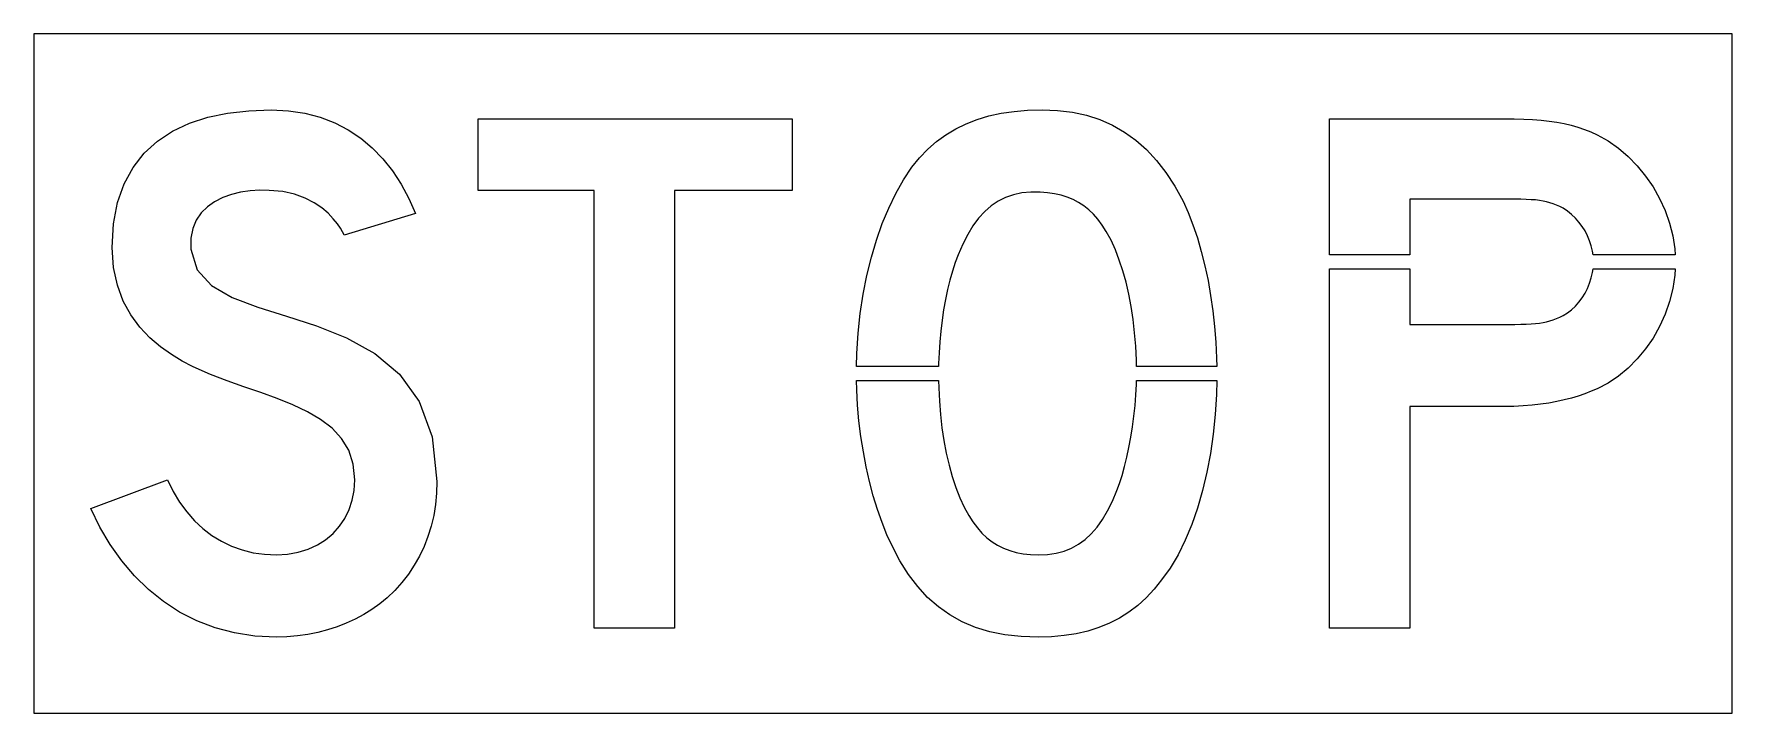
# Model space of a CAD drawing. Extents: x 0 to 60, y 0 to 24.
import ezdxf

# ---------------------------------------------------------------- set-up
doc = ezdxf.new("R2010")
doc.units = 0
doc.layers.add('CUT', color=7, linetype='Continuous')
doc.layers.add('OUTSIDE', color=1, linetype='Continuous')

msp = doc.modelspace()

# ---------------------------------------------------------------- linework, layer by layer
at = {"layer": 'CUT'}
for points in [[(14.0359, 6.609), (13.9227, 6.2436), (13.7843, 5.889), (13.6226, 5.5488), (13.4374, 5.223), (13.2308, 4.9098), (13.0007, 4.6146), (12.7491, 4.3356), (12.4759, 4.0728), (12.2153, 3.8604), (11.9403, 3.6642), (11.6509, 3.4842), (11.349, 3.3204), (11.0363, 3.1746), (10.7092, 3.0468), (10.3731, 2.9388), (10.028, 2.8488), (9.6739, 2.7768), (9.3109, 2.7264), (8.9406, 2.694), (8.565, 2.685), (7.8101, 2.721), (7.0894, 2.8326), (6.4064, 3.0126), (5.7576, 3.2592), (5.1483, 3.5688), (4.5768, 3.9396), (4.0448, 4.3662), (3.5541, 4.845), (3.103, 5.376), (2.695, 5.952), (2.3284, 6.5712), (2.0067, 7.2318), (4.7188, 8.2416), (4.9201, 7.8312), (5.1483, 7.4532), (5.4, 7.1076), (5.6749, 6.7962), (5.9697, 6.519), (6.2878, 6.276), (6.6239, 6.069), (6.9798, 5.898), (7.3518, 5.7648), (7.7418, 5.6676), (8.1462, 5.61), (8.565, 5.5902), (8.964, 5.6136), (9.3396, 5.6802), (9.6901, 5.79), (10.0136, 5.9412), (10.3066, 6.1266), (10.5672, 6.348), (10.7954, 6.6), (10.9859, 6.8808), (11.1369, 7.1886), (11.2483, 7.5198), (11.3166, 7.8708), (11.34, 8.2416), (11.2843, 8.8014), (11.1243, 9.2856), (10.8709, 9.7032), (10.5348, 10.065), (10.1286, 10.3764), (9.6613, 10.65), (9.1455, 10.893), (8.5937, 11.1144), (8.015, 11.3232), (7.4201, 11.5302), (6.8234, 11.7426), (6.2321, 11.9676), (5.9391, 12.0936), (5.6031, 12.2484), (5.2382, 12.4374), (4.8572, 12.6678), (4.4708, 12.9414), (4.0969, 13.2636), (3.7429, 13.638), (3.4247, 14.0682), (3.1551, 14.5614), (2.9467, 15.1212), (2.8119, 15.7494), (2.7633, 16.4532), (2.8137, 17.292), (2.9556, 18.0408), (3.1893, 18.705), (3.5038, 19.2846), (3.8974, 19.7868), (4.3647, 20.2098), (4.8967, 20.5608), (5.4916, 20.8416), (6.1422, 21.054), (6.8432, 21.2016), (7.5909, 21.288), (8.3763, 21.315), (8.9891, 21.2862), (9.5697, 21.198), (10.1143, 21.054), (10.6265, 20.8578), (11.1028, 20.6094), (11.5449, 20.3124), (11.9547, 19.9704), (12.3285, 19.5852), (12.6682, 19.1568), (12.9755, 18.6924), (13.2469, 18.1884), (13.4842, 17.652), (10.9626, 16.8942), (10.9482, 16.9248), (10.9051, 17.0076), (10.8314, 17.1318), (10.7235, 17.2902), (10.578, 17.4702), (10.3946, 17.661), (10.1682, 17.8536), (9.8968, 18.0354), (9.5787, 18.201), (9.2102, 18.3342), (8.7896, 18.4296), (8.3134, 18.4728), (7.9773, 18.4782), (7.6394, 18.4548), (7.3033, 18.4062), (6.978, 18.327), (6.6688, 18.2154), (6.3813, 18.0714), (6.1261, 17.8914), (5.9068, 17.6736), (5.7325, 17.4162), (5.6084, 17.1192), (5.5419, 16.7772), (5.5383, 16.3902), (5.763, 15.6594), (6.2716, 15.1104), (7.0049, 14.6892), (7.9072, 14.3454), (8.9191, 14.0268), (9.9848, 13.6812), (11.0435, 13.26), (12.0409, 12.7074), (12.9162, 11.9748), (13.6136, 11.01), (14.0755, 9.7626), (14.2408, 8.1786), (14.2283, 7.7718), (14.1887, 7.374), (14.1258, 6.987)], [(19.7891, 3), (19.7891, 18.4728), (15.6912, 18.4728), (15.6912, 21), (26.7895, 21), (26.7895, 18.4728), (22.627, 18.4728), (22.627, 3)], [(38.8368, 13.9098), (38.7685, 14.3634), (38.6858, 14.8026), (38.5869, 15.2238), (38.4755, 15.627), (38.3497, 16.0104), (38.2095, 16.3704), (38.0567, 16.7088), (37.8896, 17.0202), (37.744, 17.247), (37.593, 17.4486), (37.4367, 17.6286), (37.2695, 17.7888), (37.0952, 17.9274), (36.9119, 18.048), (36.7178, 18.1488), (36.5111, 18.2334), (36.2936, 18.3), (36.0617, 18.3522), (35.8155, 18.3882), (35.5549, 18.4098), (35.2188, 18.4098), (34.9025, 18.3792), (34.6059, 18.3144), (34.3274, 18.2172), (34.0668, 18.0858), (33.8223, 17.9202), (33.5923, 17.7222), (33.3784, 17.4882), (33.1789, 17.22), (32.992, 16.9158), (32.8176, 16.5756), (32.6541, 16.1994), (32.548, 15.9204), (32.451, 15.6198), (32.3611, 15.2994), (32.2784, 14.9628), (32.2066, 14.6118), (32.1419, 14.25), (32.0879, 13.8792), (32.043, 13.5012), (32.0071, 13.1178), (31.9819, 12.7344), (31.9657, 12.3492), (31.9643, 12.251), (29.0657, 12.251), (29.0757, 12.7038), (29.1224, 13.4238), (29.1979, 14.1258), (29.3003, 14.808), (29.4315, 15.4686), (29.5879, 16.1058), (29.7694, 16.716), (29.9761, 17.2974), (30.2044, 17.8482), (30.4542, 18.3666), (30.7256, 18.849), (31.015, 19.2954), (31.2917, 19.6266), (31.5847, 19.9272), (31.8938, 20.1972), (32.2227, 20.4366), (32.5714, 20.6454), (32.9381, 20.8272), (33.3281, 20.9784), (33.7378, 21.1008), (34.1728, 21.1962), (34.6293, 21.2628), (35.111, 21.3024), (35.6196, 21.315), (36.1714, 21.2952), (36.698, 21.2304), (37.1958, 21.1242), (37.6667, 20.9712), (38.1143, 20.775), (38.5348, 20.5338), (38.9338, 20.2458), (39.3094, 19.9128), (39.6635, 19.5312), (39.996, 19.101), (40.3069, 18.6222), (40.6017, 18.0948), (40.7832, 17.6862), (40.9522, 17.2506), (41.1067, 16.7916), (41.2469, 16.3092), (41.3727, 15.8088), (41.4842, 15.2922), (41.5776, 14.7594), (41.6567, 14.2158), (41.7178, 13.6632), (41.7628, 13.1016), (41.7897, 12.5364), (41.7942, 12.251), (38.9567, 12.251), (38.9536, 12.4698), (38.9302, 12.9612), (38.8907, 13.4418)], [(54.8938, 16.8672), (54.8057, 17.0364), (54.705, 17.1984), (54.5918, 17.3514), (54.4678, 17.4936), (54.3312, 17.6232), (54.1874, 17.7402), (54.0329, 17.8428), (53.9106, 17.9022), (53.7938, 17.9526), (53.6788, 17.9976), (53.5638, 18.0354), (53.4469, 18.0678), (53.3247, 18.0948), (53.1935, 18.1164), (53.0533, 18.1326), (52.8988, 18.1434), (52.728, 18.1524), (52.5411, 18.156), (52.3308, 18.1578), (48.6104, 18.1578), (48.6104, 16.1984), (45.7725, 16.1984), (45.7725, 21), (51.9534, 21), (52.3057, 20.9964), (52.6382, 20.9892), (52.9527, 20.973), (53.251, 20.9514), (53.535, 20.9208), (53.8046, 20.8812), (54.0634, 20.8326), (54.3114, 20.775), (54.5505, 20.7066), (54.7823, 20.6274), (55.0088, 20.5356), (55.2317, 20.4312), (55.6181, 20.2188), (55.9847, 19.9632), (56.3298, 19.668), (56.6515, 19.3386), (56.9463, 18.9786), (57.2105, 18.5916), (57.4423, 18.183), (57.6382, 17.7564), (57.7946, 17.3136), (57.9114, 16.8636), (57.9815, 16.4064), (57.9929, 16.1984), (55.088, 16.1984), (55.0699, 16.3254), (55.0268, 16.509), (54.9675, 16.6908)], [(56.9463, 12.8694), (56.6515, 12.513), (56.3298, 12.1908), (55.9847, 11.9046), (55.6181, 11.6616), (55.2317, 11.4636), (55.0214, 11.3718), (54.8003, 11.2854), (54.5685, 11.2044), (54.3258, 11.1306), (54.0706, 11.064), (53.8046, 11.0046), (53.5278, 10.9542), (53.2367, 10.911), (52.9347, 10.8768), (52.6202, 10.8516), (52.2931, 10.8372), (51.9534, 10.8318), (48.6104, 10.8318), (48.6104, 3), (45.7725, 3), (45.7725, 15.6964), (48.6104, 15.6964), (48.6104, 13.737), (52.3308, 13.737), (52.5411, 13.7388), (52.728, 13.7424), (52.8988, 13.7514), (53.0533, 13.7622), (53.1935, 13.7784), (53.3247, 13.8), (53.4469, 13.827), (53.5638, 13.8576), (53.6788, 13.8972), (53.7938, 13.9422), (53.9106, 13.9926), (54.0329, 14.052), (54.1874, 14.142), (54.3312, 14.25), (54.4678, 14.376), (54.5918, 14.5164), (54.705, 14.6694), (54.8057, 14.835), (54.8938, 15.0078), (54.9675, 15.1896), (55.0268, 15.3768), (55.0699, 15.5658), (55.0884, 15.6964), (57.9933, 15.6964), (57.9815, 15.474), (57.9114, 15.006), (57.7946, 14.5452), (57.6382, 14.097), (57.4423, 13.665), (57.2105, 13.2546)], [(41.2937, 7.8636), (41.1157, 7.2462), (40.9108, 6.6576), (40.6808, 6.1068), (40.4274, 5.5938), (40.147, 5.1258), (39.8432, 4.7046), (39.5826, 4.3734), (39.3023, 4.0728), (39.0039, 3.8028), (38.6876, 3.5634), (38.3533, 3.3546), (37.9992, 3.1728), (37.6272, 3.0216), (37.2372, 2.8992), (36.8292, 2.8038), (36.4014, 2.7372), (35.9557, 2.6976), (35.492, 2.685), (34.8809, 2.7048), (34.3076, 2.7696), (33.772, 2.8758), (33.2688, 3.0288), (32.7997, 3.225), (32.3629, 3.4662), (31.9567, 3.7542), (31.5775, 4.0872), (31.227, 4.4688), (30.9017, 4.899), (30.5998, 5.3778), (30.3212, 5.9052), (30.1379, 6.3012), (29.9653, 6.7314), (29.8054, 7.1904), (29.658, 7.6728), (29.525, 8.1786), (29.4064, 8.7006), (29.3057, 9.2352), (29.2195, 9.7788), (29.1512, 10.3278), (29.1008, 10.8786), (29.0703, 11.4276), (29.0639, 11.749), (31.9645, 11.749), (31.9693, 11.4942), (31.9927, 11.019), (32.0304, 10.5492), (32.0843, 10.0848), (32.1544, 9.6312), (32.2371, 9.1902), (32.3342, 8.7636), (32.4474, 8.3568), (32.5732, 7.9716), (32.7134, 7.6116), (32.8662, 7.2804), (33.0333, 6.9798), (33.1789, 6.753), (33.3335, 6.5478), (33.497, 6.3624), (33.6713, 6.1968), (33.8547, 6.0528), (34.0506, 5.9286), (34.2573, 5.8242), (34.4765, 5.7396), (34.7102, 5.673), (34.9564, 5.6262), (35.217, 5.5992), (35.492, 5.5902), (35.8137, 5.6046), (36.1139, 5.6478), (36.396, 5.7234), (36.6602, 5.8278), (36.9083, 5.9646), (37.1401, 6.1338), (37.3576, 6.3354), (37.5625, 6.5712), (37.7548, 6.8412), (37.9345, 7.1472), (38.1053, 7.4874), (38.267, 7.8636), (38.3605, 8.1156), (38.4503, 8.4), (38.5348, 8.7096), (38.6157, 9.039), (38.6894, 9.3882), (38.7559, 9.75), (38.8152, 10.1208), (38.8655, 10.497), (38.9069, 10.8732), (38.9356, 11.2476), (38.9554, 11.613), (38.9575, 11.749), (41.7943, 11.749), (41.7843, 11.2584), (41.7412, 10.5528), (41.6711, 9.8562), (41.5722, 9.1722), (41.4464, 8.508)]]:
    msp.add_lwpolyline(points, close=True, dxfattribs=at)
at = {"layer": 'OUTSIDE'}
msp.add_lwpolyline([(0, 0), (60, 0), (60, 24), (0, 24)], close=True, dxfattribs=at)

doc.saveas('drawing.dxf')
